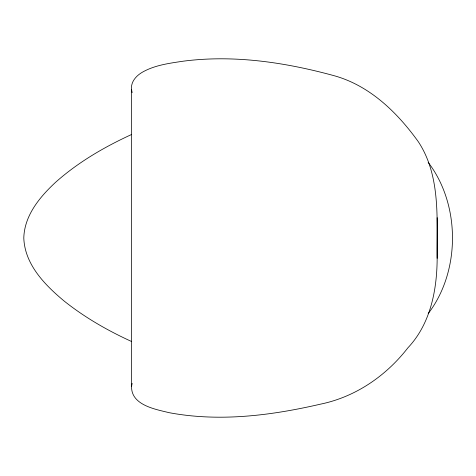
<?xml version="1.0" encoding="UTF-8"?>
<svg xmlns="http://www.w3.org/2000/svg" width="476" height="476" viewBox="0 0 476 476"><rect width="100%" height="100%" fill="white"/><g stroke="black" fill="none" stroke-linecap="round" stroke-linejoin="round"><path stroke-width="0.71" d="M437.158 217.651L437.158 258.349M131.584 89.797C130.483 82.122 136.071 75.857 142.282 72.263C154.623 65.182 169.034 63.314 182.879 61.237C233.496 54.579 284.993 62.291 333.896 75.642C369.65 85.484 397.258 112.378 418.339 141.753C440.96 176.114 436.73 219.686 437.158 258.694C436.944 290.36 430.393 324.025 407.92 347.795C386.107 375.951 355.483 396.984 320.336 404.189C270.975 415.59 219.43 422.105 169.153 412.68C155.378 409.283 130.84 405.124 131.584 386.203L131.584 89.797L132.149 92.636M131.584 386.203L132.149 383.364M428.162 313.642C460.584 271.368 460.584 204.632 428.162 162.358M131.37 134.595C104.226 147.066 78.052 162.292 55.668 182.219C39.871 196.85 24.377 215.414 23.8 238C24.752 264.608 45.041 285.154 64.308 301.171C84.776 317.45 107.618 330.558 131.37 341.405"/></g></svg>
